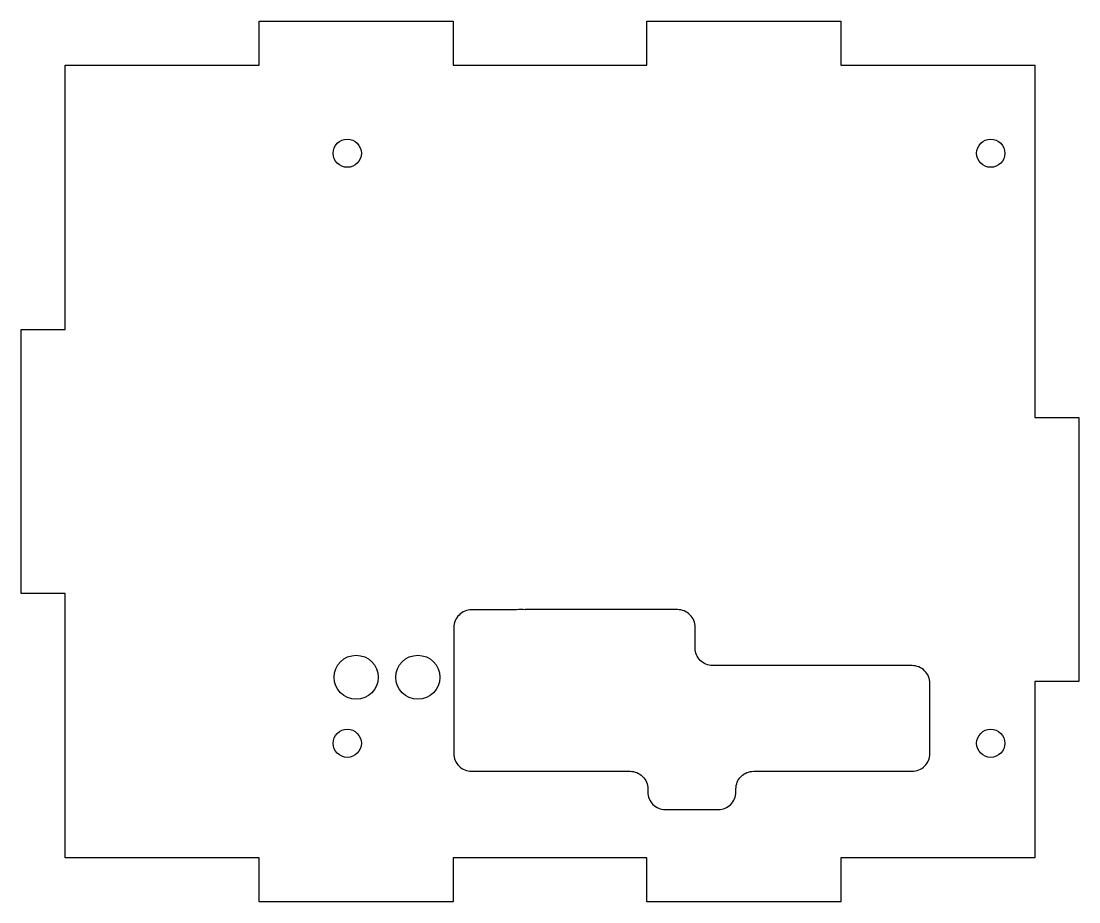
# Model space of a CAD drawing. Header units: millimetres. Extents: x -60 to 60, y -98 to 2.
import ezdxf

# ---------------------------------------------------------------- set-up
doc = ezdxf.new("R2010")
doc.units = ezdxf.units.MM
doc.layers.get('0').update_dxf_attribs({"linetype": 'CONTINUOUS'})

msp = doc.modelspace()

# ---------------------------------------------------------------- linework, layer by layer
msp.add_lwpolyline([(11, 2.14), (33, 2.14), (33, -2.86), (55, -2.86), (55, -42.86), (60, -42.86), (60, -72.86), (55, -72.86), (55, -92.86), (33, -92.86), (33, -97.86), (11, -97.86), (11, -92.86), (-11, -92.86), (-11, -97.86), (-33, -97.86), (-33, -92.86), (-55, -92.86), (-55, -62.86), (-60, -62.86), (-60, -32.86), (-55, -32.86), (-55, -2.86), (-33, -2.86), (-33, 2.14), (-11, 2.14), (-11, -2.86), (11, -2.86)], close=True)
msp.add_lwpolyline([(18.46, -71.04, -0.414214), (16.46, -69.04), (16.46, -66.68, 0.414214), (14.46, -64.68), (-2.81, -64.68, -0.002444), (-2.78, -64.71, 0.063053), (-3.79, -64.71), (-8.91, -64.71, 0.414214), (-10.91, -66.71), (-10.91, -81.04, 0.414214), (-8.91, -83.04), (9.09, -83.04, -0.414214), (11.09, -85.04), (11.09, -85.39, 0.414214), (13.09, -87.39), (19.09, -87.39, 0.414214), (21.09, -85.39), (21.09, -85.04, -0.414214), (23.09, -83.04), (41.09, -83.04, 0.414214), (43.09, -81.04), (43.09, -73.04, 0.414214), (41.09, -71.04)], format="xyb", close=True)
for centre, radius in [((-23, -12.86), 1.6), ((50, -12.86), 1.6), ((-22, -72.36), 2.5), ((-15, -72.36), 2.5), ((-23, -79.86), 1.6), ((50, -79.86), 1.6)]:
    msp.add_circle(centre, radius)

doc.saveas('drawing.dxf')
